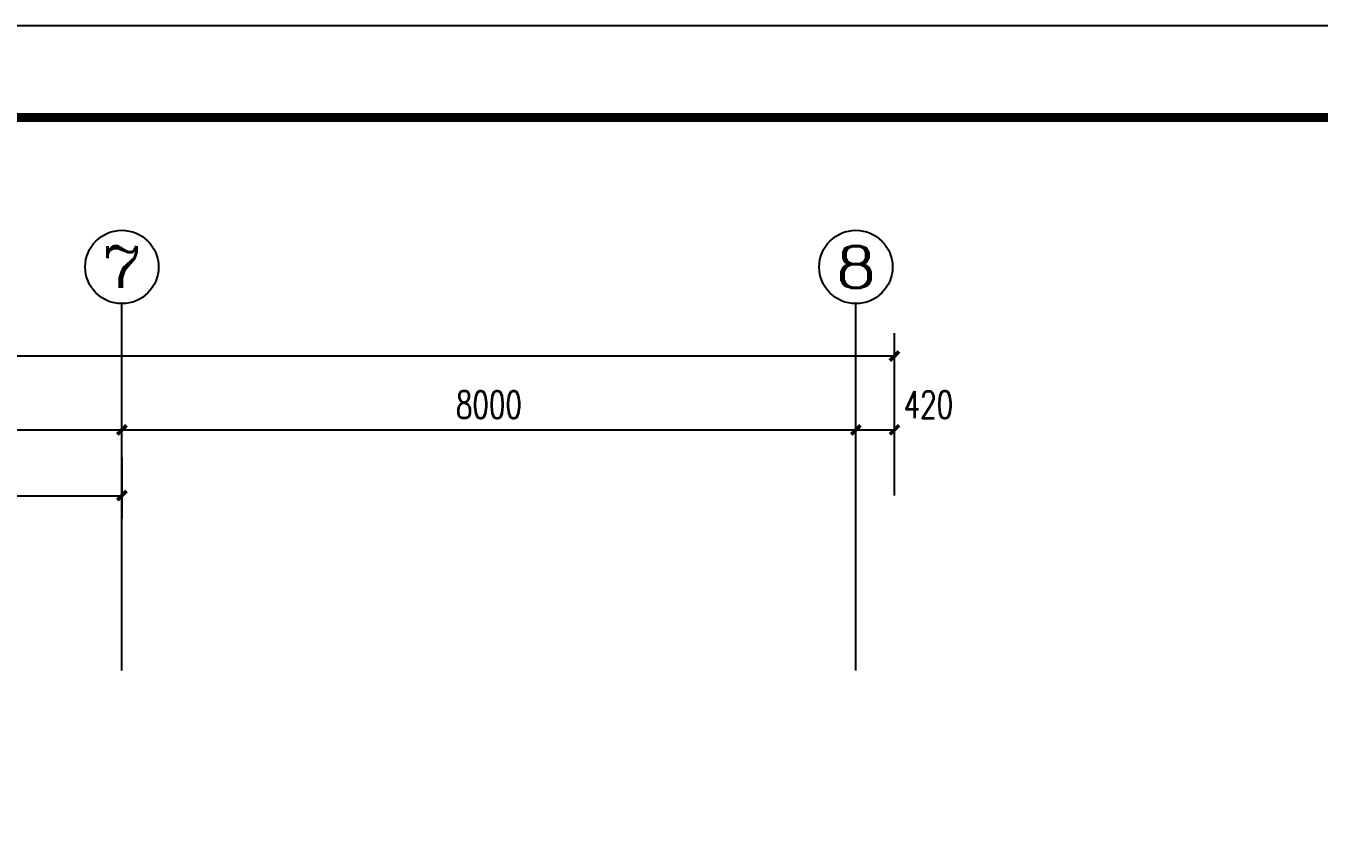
# Model space of a CAD drawing. Extents: x 2297255 to 2381355, y -608375 to -364775.
# Drawn here: x 2356455 to 2370551, y -557745 to -548975 of the extents above; entities that cross this region are included whole.
import ezdxf
from ezdxf.enums import TextEntityAlignment as Align

# ---------------------------------------------------------------- set-up
doc = ezdxf.new("R2010")
doc.units = 0
doc.header["$LTSCALE"] = 1000
doc.header["$MEASUREMENT"] = 0
for name, color, linetype in [('AXIS', 3, 'Continuous'), ('AXIS_TEXT', 7, 'Continuous'), ('PUB_DIM', 3, 'Continuous'), ('TH_DIM', 3, 'Continuous'), ('TK', 4, 'Continuous')]:
    doc.layers.add(name, color=color, linetype=linetype)
doc.styles.add('_TCH_AXIS', font='COMPLEX', dxfattribs={"bigfont": 'GBCBIG'})
doc.styles.add('_TCH_DIM_T3', font='SIMPLEX', dxfattribs={"width": 0.705882, "bigfont": 'GBCBIG'})
doc.styles.add('COMPLEX', font='COMPLEX')
doc.styles.add('HZTXT1', font='romans.shx', dxfattribs={"width": 0.7, "bigfont": 'GBHZFS.SHX'})
doc.styles.get("Standard").update_dxf_attribs({"font": 'gbenor.shx', "bigfont": 'gbcbig.shx'})
doc.dimstyles.new('_TCH_ARCH&&100', dxfattribs={"dimtxt": 297.5, "dimasz": 100, "dimexe": 250, "dimexo": 300, "dimgap": 126.25, "dimtad": 1, "dimdec": 0, "dimzin": 0, "dimdsep": 46, "dimtxsty": '_TCH_DIM_T3', "dimblk": 'ARCHTICK', "dimcen": 0.09, "dimclrt": 7, "dimazin": 2, "dimtfac": 1, "dimtdec": 0, "dimtix": 1, "dimtmove": 2, "dimatfit": 3, "dimfxl": 30, "dimtolj": 1, "dimtzin": 0, "dimarcsym": 0})

# ---------------------------------------------------------------- blocks, each defined once
blk = doc.blocks.new('_ArchTick')
at = {"color": 0, "linetype": 'ByBlock', "const_width": 0.4}
blk.add_lwpolyline([(-0.5, -0.5), (0.5, 0.5)], dxfattribs=at)
blk = doc.blocks.new('*D166')
at = {"layer": 'Defpoints', "color": 0, "transparency": 16777216}
for p in [(7107, 24862), (-893, 23845), (7107, 23845)]:
    blk.add_point(p, dxfattribs=at)
at = {"layer": 'PUB_DIM', "color": 0, "lineweight": -2, "transparency": 16777216}
for p, q in [((-893, 24145), (-893, 25112)), ((7107, 24145), (7107, 25112)), ((-893, 24862), (7107, 24862))]:
    blk.add_line(p, q, dxfattribs=at)
at = {"layer": 'PUB_DIM', "color": 0, "lineweight": -2, "transparency": 16777216, "xscale": 100, "yscale": 100, "zscale": 100, "rotation": 180}
blk.add_blockref('_ArchTick', (-893, 24862), dxfattribs=at)
at = {"layer": 'PUB_DIM', "color": 0, "lineweight": -2, "transparency": 16777216, "xscale": 100, "yscale": 100, "zscale": 100}
blk.add_blockref('_ArchTick', (7107, 24862), dxfattribs=at)
at = {"layer": 'PUB_DIM', "color": 7, "transparency": 16777216, "insert": (3107, 25137), "char_height": 297.5, "attachment_point": 5, "style": '_TCH_DIM_T3'}
blk.add_mtext('\\A1;8000', dxfattribs=at)
blk = doc.blocks.new('*D167')
at = {"layer": 'Defpoints', "color": 0, "transparency": 16777216}
for p in [(15107, 24862), (7107, 23845), (15107, 23845)]:
    blk.add_point(p, dxfattribs=at)
at = {"layer": 'PUB_DIM', "color": 0, "lineweight": -2, "transparency": 16777216}
for p, q in [((7107, 24145), (7107, 25112)), ((15107, 24145), (15107, 25112)), ((7107, 24862), (15107, 24862))]:
    blk.add_line(p, q, dxfattribs=at)
at = {"layer": 'PUB_DIM', "color": 0, "lineweight": -2, "transparency": 16777216, "xscale": 100, "yscale": 100, "zscale": 100, "rotation": 180}
blk.add_blockref('_ArchTick', (7107, 24862), dxfattribs=at)
at = {"layer": 'PUB_DIM', "color": 0, "lineweight": -2, "transparency": 16777216, "xscale": 100, "yscale": 100, "zscale": 100}
blk.add_blockref('_ArchTick', (15107, 24862), dxfattribs=at)
at = {"layer": 'PUB_DIM', "color": 7, "transparency": 16777216, "insert": (11107, 25137), "char_height": 297.5, "attachment_point": 5, "style": '_TCH_DIM_T3'}
blk.add_mtext('\\A1;8000', dxfattribs=at)
blk = doc.blocks.new('*D168')
at = {"layer": 'Defpoints', "color": 0, "transparency": 16777216}
for p in [(15527, 24862), (15107, 23845), (15527, 23845)]:
    blk.add_point(p, dxfattribs=at)
at = {"layer": 'PUB_DIM', "color": 0, "lineweight": -2, "transparency": 16777216}
for p, q in [((15107, 24145), (15107, 25112)), ((15527, 24145), (15527, 25112)), ((15107, 24862), (15527, 24862))]:
    blk.add_line(p, q, dxfattribs=at)
at = {"layer": 'PUB_DIM', "color": 0, "lineweight": -2, "transparency": 16777216, "xscale": 100, "yscale": 100, "zscale": 100, "rotation": 180}
blk.add_blockref('_ArchTick', (15107, 24862), dxfattribs=at)
at = {"layer": 'PUB_DIM', "color": 0, "lineweight": -2, "transparency": 16777216, "xscale": 100, "yscale": 100, "zscale": 100}
blk.add_blockref('_ArchTick', (15527, 24862), dxfattribs=at)
at = {"layer": 'PUB_DIM', "color": 7, "transparency": 16777216, "insert": (15897, 25137), "char_height": 297.5, "attachment_point": 5, "style": '_TCH_DIM_T3'}
blk.add_mtext('\\A1;420', dxfattribs=at)
blk = doc.blocks.new('*D169')
at = {"layer": 'Defpoints', "color": 0, "transparency": 16777216}
for p in [(15527, 25668), (-41313, 24626), (15527, 24626)]:
    blk.add_point(p, dxfattribs=at)
at = {"layer": 'PUB_DIM', "color": 0, "lineweight": -2, "transparency": 16777216}
for p, q in [((-41313, 24926), (-41313, 25918)), ((15527, 24926), (15527, 25918)), ((-41313, 25668), (15527, 25668))]:
    blk.add_line(p, q, dxfattribs=at)
at = {"layer": 'PUB_DIM', "color": 0, "lineweight": -2, "transparency": 16777216, "xscale": 100, "yscale": 100, "zscale": 100, "rotation": 180}
blk.add_blockref('_ArchTick', (-41313, 25668), dxfattribs=at)
at = {"layer": 'PUB_DIM', "color": 0, "lineweight": -2, "transparency": 16777216, "xscale": 100, "yscale": 100, "zscale": 100}
blk.add_blockref('_ArchTick', (15527, 25668), dxfattribs=at)
at = {"layer": 'PUB_DIM', "color": 7, "transparency": 16777216, "insert": (-12893, 25943), "char_height": 297.5, "attachment_point": 5, "style": '_TCH_DIM_T3'}
blk.add_mtext('\\A1;56840', dxfattribs=at)
blk = doc.blocks.new('*D313')
at = {"layer": 'Defpoints', "color": 0, "transparency": 16777216}
for p in [(7107, 24862), (-893, 23845), (7107, 23845)]:
    blk.add_point(p, dxfattribs=at)
at = {"layer": 'PUB_DIM', "color": 0, "lineweight": -2, "transparency": 16777216}
for p, q in [((-893, 24145), (-893, 25112)), ((7107, 24145), (7107, 25112)), ((-893, 24862), (7107, 24862))]:
    blk.add_line(p, q, dxfattribs=at)
at = {"layer": 'PUB_DIM', "color": 0, "lineweight": -2, "transparency": 16777216, "xscale": 100, "yscale": 100, "zscale": 100, "rotation": 180}
blk.add_blockref('_ArchTick', (-893, 24862), dxfattribs=at)
at = {"layer": 'PUB_DIM', "color": 0, "lineweight": -2, "transparency": 16777216, "xscale": 100, "yscale": 100, "zscale": 100}
blk.add_blockref('_ArchTick', (7107, 24862), dxfattribs=at)
at = {"layer": 'PUB_DIM', "color": 7, "transparency": 16777216, "insert": (3107, 25137), "char_height": 297.5, "attachment_point": 5, "style": '_TCH_DIM_T3'}
blk.add_mtext('\\A1;8000', dxfattribs=at)
blk = doc.blocks.new('*D314')
at = {"layer": 'Defpoints', "color": 0, "transparency": 16777216}
for p in [(15107, 24862), (7107, 23845), (15107, 23845)]:
    blk.add_point(p, dxfattribs=at)
at = {"layer": 'PUB_DIM', "color": 0, "lineweight": -2, "transparency": 16777216}
for p, q in [((7107, 24145), (7107, 25112)), ((15107, 24145), (15107, 25112)), ((7107, 24862), (15107, 24862))]:
    blk.add_line(p, q, dxfattribs=at)
at = {"layer": 'PUB_DIM', "color": 0, "lineweight": -2, "transparency": 16777216, "xscale": 100, "yscale": 100, "zscale": 100, "rotation": 180}
blk.add_blockref('_ArchTick', (7107, 24862), dxfattribs=at)
at = {"layer": 'PUB_DIM', "color": 0, "lineweight": -2, "transparency": 16777216, "xscale": 100, "yscale": 100, "zscale": 100}
blk.add_blockref('_ArchTick', (15107, 24862), dxfattribs=at)
at = {"layer": 'PUB_DIM', "color": 7, "transparency": 16777216, "insert": (11107, 25137), "char_height": 297.5, "attachment_point": 5, "style": '_TCH_DIM_T3'}
blk.add_mtext('\\A1;8000', dxfattribs=at)
blk = doc.blocks.new('*D315')
at = {"layer": 'Defpoints', "color": 0, "transparency": 16777216}
for p in [(15527, 24862), (15107, 23845), (15527, 23845)]:
    blk.add_point(p, dxfattribs=at)
at = {"layer": 'PUB_DIM', "color": 0, "lineweight": -2, "transparency": 16777216}
for p, q in [((15107, 24145), (15107, 25112)), ((15527, 24145), (15527, 25112)), ((15107, 24862), (15527, 24862))]:
    blk.add_line(p, q, dxfattribs=at)
at = {"layer": 'PUB_DIM', "color": 0, "lineweight": -2, "transparency": 16777216, "xscale": 100, "yscale": 100, "zscale": 100, "rotation": 180}
blk.add_blockref('_ArchTick', (15107, 24862), dxfattribs=at)
at = {"layer": 'PUB_DIM', "color": 0, "lineweight": -2, "transparency": 16777216, "xscale": 100, "yscale": 100, "zscale": 100}
blk.add_blockref('_ArchTick', (15527, 24862), dxfattribs=at)
at = {"layer": 'PUB_DIM', "color": 7, "transparency": 16777216, "insert": (15897, 25137), "char_height": 297.5, "attachment_point": 5, "style": '_TCH_DIM_T3'}
blk.add_mtext('\\A1;420', dxfattribs=at)
blk = doc.blocks.new('*D316')
at = {"layer": 'Defpoints', "color": 0, "transparency": 16777216}
for p in [(15527, 25668), (-41313, 24626), (15527, 24626)]:
    blk.add_point(p, dxfattribs=at)
at = {"layer": 'PUB_DIM', "color": 0, "lineweight": -2, "transparency": 16777216}
for p, q in [((-41313, 24926), (-41313, 25918)), ((15527, 24926), (15527, 25918)), ((-41313, 25668), (15527, 25668))]:
    blk.add_line(p, q, dxfattribs=at)
at = {"layer": 'PUB_DIM', "color": 0, "lineweight": -2, "transparency": 16777216, "xscale": 100, "yscale": 100, "zscale": 100, "rotation": 180}
blk.add_blockref('_ArchTick', (-41313, 25668), dxfattribs=at)
at = {"layer": 'PUB_DIM', "color": 0, "lineweight": -2, "transparency": 16777216, "xscale": 100, "yscale": 100, "zscale": 100}
blk.add_blockref('_ArchTick', (15527, 25668), dxfattribs=at)
at = {"layer": 'PUB_DIM', "color": 7, "transparency": 16777216, "insert": (-12893, 25943), "char_height": 297.5, "attachment_point": 5, "style": '_TCH_DIM_T3'}
blk.add_mtext('\\A1;56840', dxfattribs=at)
blk = doc.blocks.new('*D573')
at = {"layer": 'Defpoints', "color": 0, "transparency": 16777216}
for p in [(7107, 24862), (-893, 23845), (7107, 23845)]:
    blk.add_point(p, dxfattribs=at)
at = {"layer": 'PUB_DIM', "color": 0, "lineweight": -2, "transparency": 16777216}
for p, q in [((-893, 24145), (-893, 25112)), ((7107, 24145), (7107, 25112)), ((-893, 24862), (7107, 24862))]:
    blk.add_line(p, q, dxfattribs=at)
at = {"layer": 'PUB_DIM', "color": 0, "lineweight": -2, "transparency": 16777216, "xscale": 100, "yscale": 100, "zscale": 100, "rotation": 180}
blk.add_blockref('_ArchTick', (-893, 24862), dxfattribs=at)
at = {"layer": 'PUB_DIM', "color": 0, "lineweight": -2, "transparency": 16777216, "xscale": 100, "yscale": 100, "zscale": 100}
blk.add_blockref('_ArchTick', (7107, 24862), dxfattribs=at)
at = {"layer": 'PUB_DIM', "color": 7, "transparency": 16777216, "insert": (3107, 25137), "char_height": 297.5, "attachment_point": 5, "style": '_TCH_DIM_T3'}
blk.add_mtext('\\A1;8000', dxfattribs=at)
blk = doc.blocks.new('*D574')
at = {"layer": 'Defpoints', "color": 0, "transparency": 16777216}
for p in [(15107, 24862), (7107, 23845), (15107, 23845)]:
    blk.add_point(p, dxfattribs=at)
at = {"layer": 'PUB_DIM', "color": 0, "lineweight": -2, "transparency": 16777216}
for p, q in [((7107, 24145), (7107, 25112)), ((15107, 24145), (15107, 25112)), ((7107, 24862), (15107, 24862))]:
    blk.add_line(p, q, dxfattribs=at)
at = {"layer": 'PUB_DIM', "color": 0, "lineweight": -2, "transparency": 16777216, "xscale": 100, "yscale": 100, "zscale": 100, "rotation": 180}
blk.add_blockref('_ArchTick', (7107, 24862), dxfattribs=at)
at = {"layer": 'PUB_DIM', "color": 0, "lineweight": -2, "transparency": 16777216, "xscale": 100, "yscale": 100, "zscale": 100}
blk.add_blockref('_ArchTick', (15107, 24862), dxfattribs=at)
at = {"layer": 'PUB_DIM', "color": 7, "transparency": 16777216, "insert": (11107, 25137), "char_height": 297.5, "attachment_point": 5, "style": '_TCH_DIM_T3'}
blk.add_mtext('\\A1;8000', dxfattribs=at)
blk = doc.blocks.new('*D575')
at = {"layer": 'Defpoints', "color": 0, "transparency": 16777216}
for p in [(15527, 24862), (15107, 23845), (15527, 23845)]:
    blk.add_point(p, dxfattribs=at)
at = {"layer": 'PUB_DIM', "color": 0, "lineweight": -2, "transparency": 16777216}
for p, q in [((15107, 24145), (15107, 25112)), ((15527, 24145), (15527, 25112)), ((15107, 24862), (15527, 24862))]:
    blk.add_line(p, q, dxfattribs=at)
at = {"layer": 'PUB_DIM', "color": 0, "lineweight": -2, "transparency": 16777216, "xscale": 100, "yscale": 100, "zscale": 100, "rotation": 180}
blk.add_blockref('_ArchTick', (15107, 24862), dxfattribs=at)
at = {"layer": 'PUB_DIM', "color": 0, "lineweight": -2, "transparency": 16777216, "xscale": 100, "yscale": 100, "zscale": 100}
blk.add_blockref('_ArchTick', (15527, 24862), dxfattribs=at)
at = {"layer": 'PUB_DIM', "color": 7, "transparency": 16777216, "insert": (15897, 25137), "char_height": 297.5, "attachment_point": 5, "style": '_TCH_DIM_T3'}
blk.add_mtext('\\A1;420', dxfattribs=at)
blk = doc.blocks.new('*D576')
at = {"layer": 'Defpoints', "color": 0, "transparency": 16777216}
for p in [(15527, 25668), (-41313, 24626), (15527, 24626)]:
    blk.add_point(p, dxfattribs=at)
at = {"layer": 'PUB_DIM', "color": 0, "lineweight": -2, "transparency": 16777216}
for p, q in [((-41313, 24926), (-41313, 25918)), ((15527, 24926), (15527, 25918)), ((-41313, 25668), (15527, 25668))]:
    blk.add_line(p, q, dxfattribs=at)
at = {"layer": 'PUB_DIM', "color": 0, "lineweight": -2, "transparency": 16777216, "xscale": 100, "yscale": 100, "zscale": 100, "rotation": 180}
blk.add_blockref('_ArchTick', (-41313, 25668), dxfattribs=at)
at = {"layer": 'PUB_DIM', "color": 0, "lineweight": -2, "transparency": 16777216, "xscale": 100, "yscale": 100, "zscale": 100}
blk.add_blockref('_ArchTick', (15527, 25668), dxfattribs=at)
at = {"layer": 'PUB_DIM', "color": 7, "transparency": 16777216, "insert": (-12893, 25943), "char_height": 297.5, "attachment_point": 5, "style": '_TCH_DIM_T3'}
blk.add_mtext('\\A1;56840', dxfattribs=at)
blk = doc.blocks.new('_AXISO')
blk.add_circle((0, 0), 0.5)
at = {"layer": 'AXIS_TEXT', "style": 'COMPLEX', "width": 1.041667}
blk.add_attdef('A', text='', height=0.56, dxfattribs=at).set_placement((-0.25, -0.28), (0.25, -0.28), align=Align.FIT)
blk = doc.blocks.new('*D581')
at = {"layer": 'Defpoints', "color": 0, "transparency": 16777216}
for p in [(2353852, -553381), (2357502, -553381), (2357502, -554098)]:
    blk.add_point(p, dxfattribs=at)
at = {"layer": 'TH_DIM', "color": 0, "lineweight": -2, "transparency": 16777216}
for p, q in [((2353852, -553681), (2353852, -554348)), ((2357502, -553681), (2357502, -554348)), ((2353852, -554098), (2357502, -554098))]:
    blk.add_line(p, q, dxfattribs=at)
at = {"layer": 'TH_DIM', "color": 0, "lineweight": -2, "transparency": 16777216, "xscale": 100, "yscale": 100, "zscale": 100, "rotation": 180}
blk.add_blockref('_ArchTick', (2353852, -554098), dxfattribs=at)
at = {"layer": 'TH_DIM', "color": 0, "lineweight": -2, "transparency": 16777216, "xscale": 100, "yscale": 100, "zscale": 100}
blk.add_blockref('_ArchTick', (2357502, -554098), dxfattribs=at)
at = {"layer": 'TH_DIM', "color": 7, "transparency": 16777216, "insert": (2355677, -553823), "char_height": 297.5, "attachment_point": 5, "style": '_TCH_DIM_T3'}
blk.add_mtext('\\A1;3650', dxfattribs=at)
blk = doc.blocks.new('*U579')
at = {"color": 3}
blk.add_lwpolyline([(-84100, 0), (0, 0), (0, 59400), (-84100, 59400)], close=True, dxfattribs=at)
at = {"color": 3, "const_width": 100}
blk.add_lwpolyline([(-81600, 1000), (-1000, 1000), (-1000, 58400), (-81600, 58400)], close=True, dxfattribs=at)
at = {"layer": 'TK', "color": 4, "style": 'HZTXT1'}
for tag, height, width, p in [('项目负责1', 400, 0.6, (-4500, 19196)), ('项目负责2', 400, 0.6, (-4500, 18296)), ('专责', 400, 0.6, (-4500, 17396)), ('审定', 400, 0.6, (-4500, 16496)), ('审核', 400, 0.6, (-4500, 15596)), ('校对', 400, 0.6, (-4500, 14696)), ('设计', 400, 0.6, (-4500, 13796)), ('绘图', 400, 0.6, (-4500, 12896)), ('建设单位', 450, 0.6, (-4500, 11050)), ('工号', 400, 0.5, (-5501, 3507)), ('版次', 400, 0.7, (-2138, 3498)), ('阶段', 400, 0.7, (-2138, 2498)), ('比例', 400, 0.7, (-5491, 1513)), ('日期', 400, 0.7, (-2138, 1498))]:
    blk.add_attdef(tag, text='', height=height, dxfattribs=dict(at, width=width)).set_placement(p, align=Align.MIDDLE)
at = {"layer": 'TK', "color": 1, "lineweight": -3, "style": 'HZTXT1', "width": 0.6}
blk.add_attdef('工程名称', text='', height=450, dxfattribs=at).set_placement((-4500, 9050), align=Align.MIDDLE)
at = {"layer": 'TK', "color": 4, "lineweight": -3, "style": 'HZTXT1', "width": 0.6}
blk.add_attdef('子项名称', text='', height=450, dxfattribs=at).set_placement((-4500, 7050), align=Align.MIDDLE)
at = {"layer": 'TK', "color": 1, "lineweight": -3, "width": 0.6, "flags": 104}
blk.add_attdef('图名', text='', height=400, dxfattribs=at).set_placement((-4558, 4958), align=Align.MIDDLE_CENTER)
at = {"layer": 'TK', "color": 1, "style": 'HZTXT1', "width": 0.7}
blk.add_attdef('图号', text='', height=400, dxfattribs=at).set_placement((-5491, 2513), align=Align.MIDDLE)
blk = doc.blocks.new('A$C5FE91731')
at = {"layer": 'AXIS'}
for p, q in [((7106.8, 22238.4), (7106.8, 26238.4)), ((15106.8, 22238.4), (15106.8, 26238.4))]:
    blk.add_line(p, q, dxfattribs=at)
ref = blk.add_blockref('_AXISO', (7106.8, 26638.4), dxfattribs=dict(at, xscale=800, yscale=800, zscale=800))
ref.add_attrib('A', '7', dxfattribs={"layer": 'AXIS_TEXT', "height": 452.5, "style": '_TCH_AXIS', "width": 1.5}).set_placement((6880.5, 26412.1), (7333, 26412.1), align=Align.FIT)
ref = blk.add_blockref('_AXISO', (15106.8, 26638.4), dxfattribs=dict(at, xscale=800, yscale=800, zscale=800))
ref.add_attrib('A', '8', dxfattribs={"layer": 'AXIS_TEXT', "height": 452.5, "style": '_TCH_AXIS', "width": 1.5}).set_placement((14880.5, 26412.1), (15333, 26412.1), align=Align.FIT)
at = {"layer": 'PUB_DIM'}
for p1, p2, distance, picture, middle in [((-41313.2, 24625.9), (15526.8, 24625.9), 1042.6, '*D169', (-12893.2, 25943.5)), ((-41313.2, 24625.9), (15526.8, 24625.9), 1042.6, '*D316', (-12893.2, 25943.5)), ((-41313.2, 24625.9), (15526.8, 24625.9), 1042.6, '*D576', (-12893.2, 25943.5)), ((-893.2, 23844.6), (7106.8, 23844.6), 1017, '*D166', (3106.8, 25136.6)), ((-893.2, 23844.6), (7106.8, 23844.6), 1017, '*D313', (3106.8, 25136.6)), ((-893.2, 23844.6), (7106.8, 23844.6), 1017, '*D573', (3106.8, 25136.6)), ((7106.8, 23844.6), (15106.8, 23844.6), 1017, '*D167', (11106.8, 25136.6)), ((7106.8, 23844.6), (15106.8, 23844.6), 1017, '*D314', (11106.8, 25136.6)), ((7106.8, 23844.6), (15106.8, 23844.6), 1017, '*D574', (11106.8, 25136.6))]:
    dim = blk.add_aligned_dim(p1=p1, p2=p2, distance=distance, dimstyle='_TCH_ARCH&&100', dxfattribs=at)
    dim.commit()
    dim.dimension.update_dxf_attribs({"geometry": picture, "text_midpoint": middle})
for picture in ['*D168', '*D315', '*D575']:
    dim = blk.add_linear_dim(base=(15526.8, 24861.6), p1=(15106.8, 23844.6), p2=(15526.8, 23844.6), angle=0, dimstyle='_TCH_ARCH&&100', dxfattribs=at)
    dim.commit()
    dim.dimension.update_dxf_attribs({"geometry": picture, "text_midpoint": (15896.8, 25136.6), "dimtype": 129})

msp = doc.modelspace()

# ---------------------------------------------------------------- block references
for name, p in [('*U579', (2381355.1, -608374.9)), ('A$C5FE91731', (2350395.1, -578242.7))]:
    msp.add_blockref(name, p)

# ---------------------------------------------------------------- dimensions: what is measured, and where the dimension line sits
at = {"layer": 'TH_DIM'}
dim = msp.add_aligned_dim(p1=(2353851.8, -553381.1), p2=(2357501.8, -553381.1), distance=-717, dimstyle='_TCH_ARCH&&100', dxfattribs=at)
dim.commit()
dim.dimension.update_dxf_attribs({"geometry": '*D581', "text_midpoint": (2355676.8, -553823.1)})

doc.saveas('drawing.dxf')
